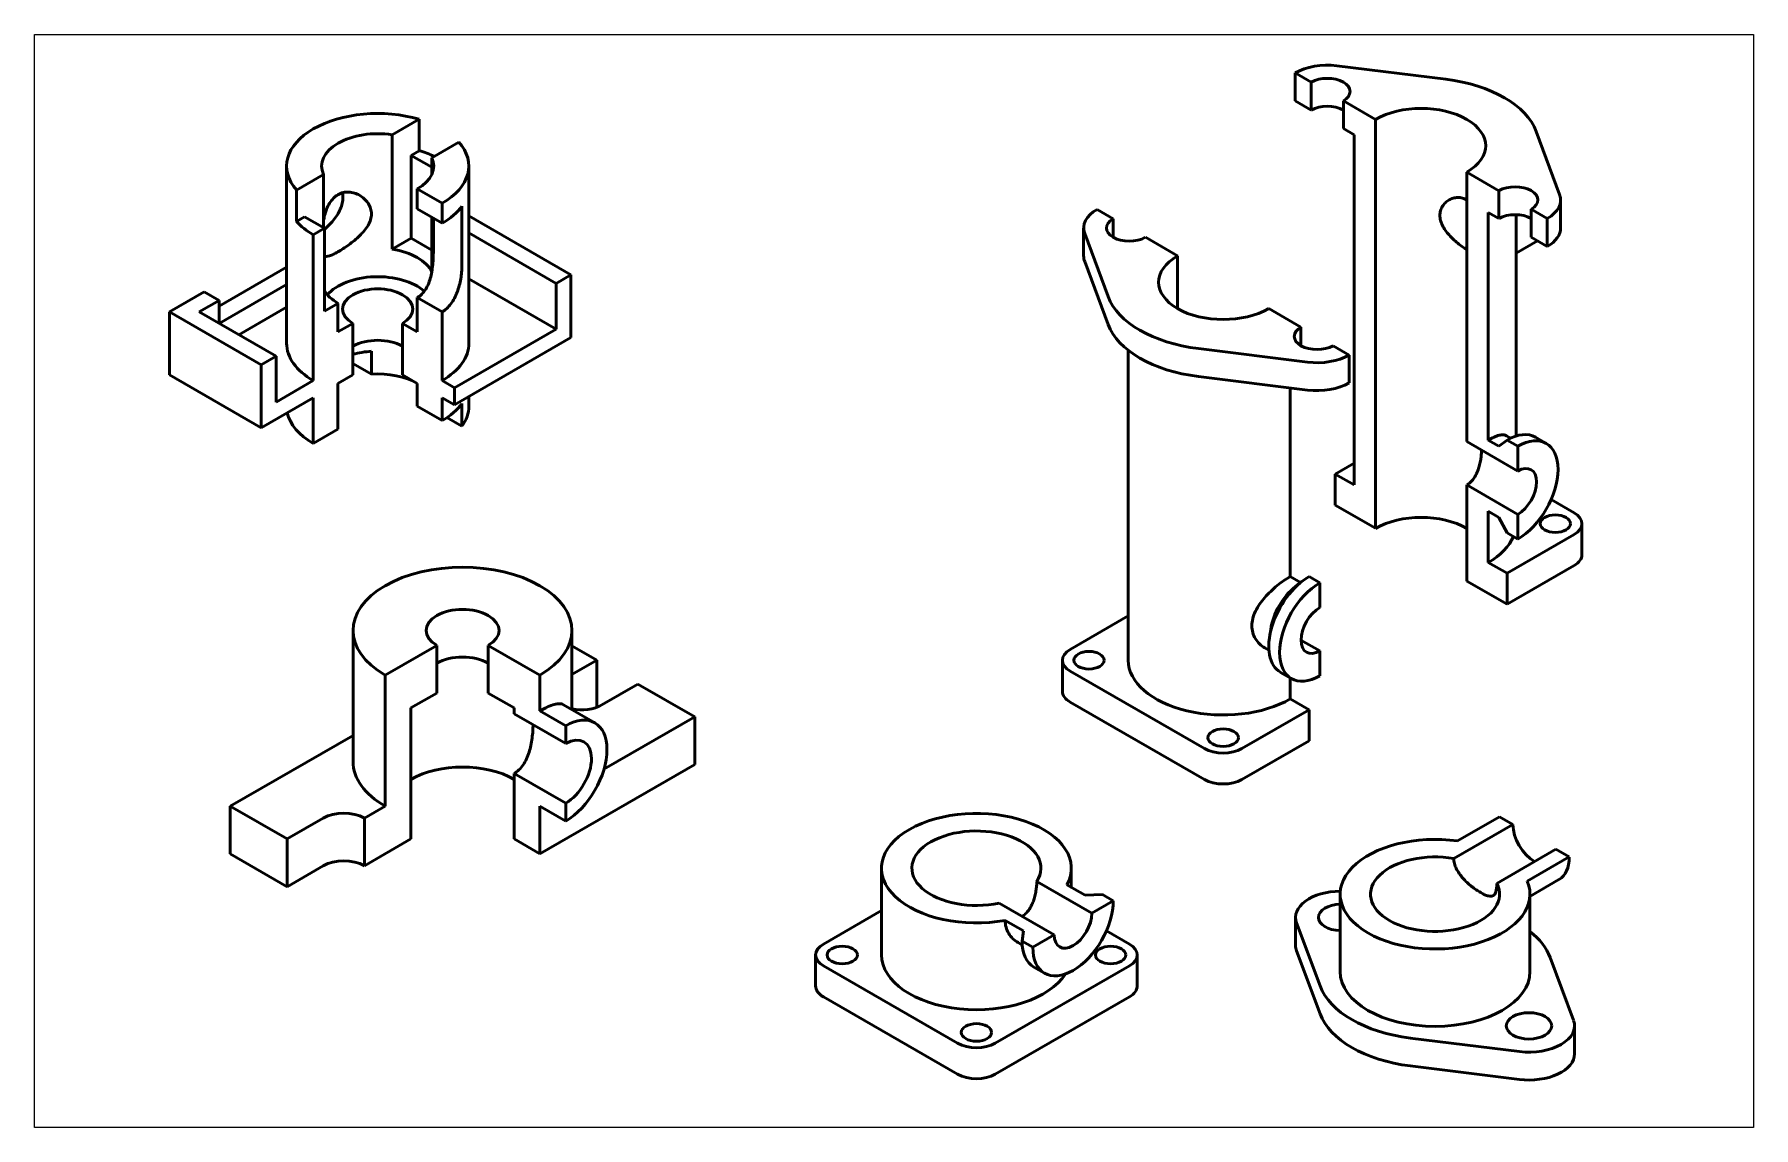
# Model space of a CAD drawing. Header units: millimetres. Extents: x -334 to 3025, y 133 to 867.
# Drawn here: x 1031.1 to 1266.7, y 189.8 to 339.6 of the extents above; entities that cross this region are included whole.
import ezdxf

# ---------------------------------------------------------------- set-up
doc = ezdxf.new("R2010")
doc.units = ezdxf.units.MM
doc.header["$LTSCALE"] = 0.8
for name, color, linetype, lineweight in [('答案剖面线', 1, 'Continuous', 25), ('答案粗实线', 1, 'Continuous', 50), ('答案细实线', 1, 'Continuous', 25)]:
    doc.layers.add(name, color=color, linetype=linetype, lineweight=lineweight)
pattern_1 = [(360, (733.6102, -471.153), (5e-14, 2), [])]
pattern_2 = [(1e-12, (-353.3593, 615.8166), (-5e-14, 2), [])]

msp = doc.modelspace()

# ---------------------------------------------------------------- hatches: boundary and pattern name
at = {"layer": '答案剖面线', "extrusion": (-0.707107, -0.408248, 0.57735)}
h = msp.add_hatch(dxfattribs=at)
h.set_pattern_fill('ANSI31', color=256, scale=0.975, angle=90, style=0)
h.set_pattern_definition([(180, (366.4514, 673.6485), (1e-14, -3.09562), [])])
h.paths.add_polyline_path([(362.77, 677.33), (366.45, 673.65), (371.97, 679.16), (323.43, 727.7), (319.02, 723.29), (322.33, 719.98), (323.8, 721.45), (365.35, 679.9)])
h.paths.add_polyline_path([(314.61, 718.88), (312.4, 716.67), (315.71, 713.36), (317.92, 715.57)])
h.paths.add_polyline_path([(344.76, 749.03), (348.07, 745.72), (350.27, 747.92), (346.96, 751.23)])
h.paths.add_polyline_path([(335.93, 740.2), (367.92, 708.21), (374.91, 715.2), (371.97, 718.14), (370.5, 716.67), (370.68, 714.28), (369.21, 712.81), (342.18, 739.83), (343.65, 741.3), (340.35, 744.61)])
h.paths.add_polyline_path([(383, 707.11), (380.06, 710.05), (373.07, 703.06), (384.47, 691.67), (389.98, 697.18), (386.31, 700.86), (383.73, 698.28), (377.67, 704.35), (379.14, 705.82), (381.53, 705.64)])
h = msp.add_hatch(dxfattribs=at)
h.set_pattern_fill('ANSI31', color=256, scale=0.9, angle=90, style=0)
h.set_pattern_definition([(180, (291.842, 624.6706), (3e-14, -2.8575), [])])
h.paths.add_polyline_path([(291.84, 624.67), (295.24, 628.06), (292.52, 630.78), (294.22, 632.48), (292.18, 634.51), (290.48, 632.82), (282.34, 640.96), (278.94, 637.57), (283.02, 633.5), (280.98, 631.46), (287.09, 625.35), (289.13, 627.39)])
h.paths.add_polyline_path([(268.42, 648.09), (271.82, 651.48), (269.44, 653.86), (266.05, 650.47)])
at = {"layer": '答案剖面线', "extrusion": (0.707107, -0.408248, 0.57735)}
h = msp.add_hatch(dxfattribs=at)
h.set_pattern_fill('ANSI31', color=256, scale=0.9, style=0)
h.set_pattern_definition([(360, (778.5267, -440.2675), (1e-14, 2.8575), [])])
h.paths.add_polyline_path([(785.99, -432.8), (778.53, -440.27), (785.65, -447.4), (780.22, -452.83), (783.62, -456.22), (789.05, -450.79), (791.08, -452.83), (797.19, -446.72), (795.16, -444.68), (798.55, -441.29), (796.69, -439.42), (806.53, -429.58), (805, -428.05), (787.69, -445.36), (782.6, -440.27), (788.03, -434.84)])
h = msp.add_hatch(dxfattribs=at)
h.set_pattern_fill('_USER', color=256, scale=2, angle=45, style=0, pattern_type=0)
h.set_pattern_definition(pattern_1)
h.paths.add_polyline_path([(764.72, -459.84), (760.76, -455.87), (745.2, -471.43), (745.63, -471.86), (755.53, -461.96), (759.07, -465.5)])
at = {"layer": '答案剖面线', "extrusion": (0.707107, 0.408248, -0.57735)}
h = msp.add_hatch(dxfattribs=at)
h.set_pattern_fill('_USER', color=256, scale=2, angle=45, style=0, pattern_type=0)
h.set_pattern_definition(pattern_2)
h.paths.add_polyline_path([(-325.08, 629.96), (-329.04, 633.92), (-335.4, 627.56), (-334.97, 627.13), (-334.27, 627.84), (-330.73, 624.3)])
at = {"layer": '答案剖面线', "extrusion": (0.707107, -0.408248, 0.57735)}
h = msp.add_hatch(dxfattribs=at)
h.set_pattern_fill('_USER', color=256, scale=2, angle=45, style=0, pattern_type=0)
h.set_pattern_definition(pattern_1)
h.paths.add_polyline_path([(760.76, -455.87), (757.65, -452.77), (742.1, -468.32), (745.2, -471.43)])
at = {"layer": '答案剖面线', "extrusion": (0.707107, 0.408248, -0.57735)}
h = msp.add_hatch(dxfattribs=at)
h.set_pattern_fill('_USER', color=256, scale=2, angle=45, style=0, pattern_type=0)
h.set_pattern_definition(pattern_2)
edge = h.paths.add_edge_path()
edge.add_line((-329.04, 633.92), (-332.15, 637.03))
edge.add_line((-332.15, 637.03), (-336.39, 632.79))
edge.add_spline(control_points=[(-336.39, 632.79), (-336.39, 632.79), (-336.41, 632.73), (-336.47, 632.51), (-336.53, 632.34), (-336.67, 631.9), (-336.76, 631.63), (-336.99, 631.03), (-337.12, 630.69), (-337.26, 630.35)], knot_values=[61.702849, 61.702849, 61.702849, 61.702849, 63.242583, 63.242583, 64.782316, 64.782316, 66.322049, 66.322049, 67.861782, 67.861782, 67.861782, 67.861782], degree=3, periodic=0)
edge.add_line((-337.26, 630.35), (-341.58, 634.67))
edge.add_line((-341.58, 634.67), (-342.05, 634.2))
edge.add_line((-342.05, 634.2), (-335.4, 627.56))
edge.add_line((-335.4, 627.56), (-329.04, 633.92))
h = msp.add_hatch(dxfattribs=at)
h.set_pattern_fill('_USER', color=256, scale=2, angle=45, style=0, pattern_type=0)
h.set_pattern_definition(pattern_2)
edge = h.paths.add_edge_path(flags=17)
edge.add_spline(control_points=[(-337.26, 630.35), (-337.12, 630.69), (-336.99, 631.03), (-336.76, 631.63), (-336.67, 631.9), (-336.53, 632.34), (-336.47, 632.51), (-336.41, 632.73), (-336.39, 632.79), (-336.39, 632.79)], knot_values=[61.702849, 61.702849, 61.702849, 61.702849, 63.242583, 63.242583, 64.782316, 64.782316, 66.322049, 66.322049, 67.861782, 67.861782, 67.861782, 67.861782], degree=3, periodic=0)
edge.add_line((-336.39, 632.79), (-339.92, 636.32))
edge.add_line((-339.92, 636.32), (-341.58, 634.67))
edge.add_line((-341.58, 634.67), (-337.26, 630.35))
h = msp.add_hatch(dxfattribs=at)
h.set_pattern_fill('_USER', color=256, scale=2, angle=45, style=0, pattern_type=0)
h.set_pattern_definition(pattern_2)
h.paths.add_polyline_path([(-351.24, 625.01), (-347.7, 621.47), (-344.17, 617.94), (-342.05, 620.06), (-349.12, 627.13)])
at = {"layer": '答案剖面线', "extrusion": (0.707107, -0.408248, 0.57735)}
h = msp.add_hatch(dxfattribs=at)
h.set_pattern_fill('_USER', color=256, scale=2, angle=45, style=0, pattern_type=0)
h.set_pattern_definition(pattern_1)
h.paths.add_polyline_path([(733.61, -471.15), (739.97, -477.52), (745.63, -471.86), (739.27, -465.5)])
at = {"layer": '答案剖面线', "extrusion": (0.707107, 0.408248, -0.57735)}
h = msp.add_hatch(dxfattribs=at)
h.set_pattern_fill('_USER', color=256, scale=2, angle=45, style=0, pattern_type=0)
h.set_pattern_definition(pattern_2)
h.paths.add_polyline_path([(-344.17, 617.94), (-347.7, 621.47), (-353.36, 615.82), (-349.82, 612.28)])
at = {"layer": '答案剖面线', "extrusion": (-5.71487e-14, 0.816497, 0.57735)}
h = msp.add_hatch(dxfattribs=at)
h.set_pattern_fill('ANSI31', color=256, scale=0.975, angle=90, style=0)
h.set_pattern_definition([(360, (-1167.9283, -116), (4e-13, 3.09562), [])])
edge = h.paths.add_edge_path()
edge.add_line((-1167.93, -116), (-1170.87, -118.94))
edge.add_line((-1170.87, -118.94), (-1163.33, -126.48))
edge.add_ellipse((-1160.21, -134.75), major_axis=(0, 8.84), ratio=1, start_angle=69.3157, end_angle=380.6843, ccw=False)
edge.add_line((-1168.48, -131.63), (-1176.02, -124.09))
edge.add_line((-1176.02, -124.09), (-1178.96, -127.03))
edge.add_line((-1178.96, -127.03), (-1177.49, -128.5))
edge.add_line((-1177.49, -128.5), (-1175.1, -128.32))
edge.add_line((-1175.1, -128.32), (-1172.6, -130.82))
edge.add_arc((-1160.21, -134.75), 13, 162.3871, 467.6129)
edge.add_line((-1164.14, -122.36), (-1166.64, -119.86))
edge.add_line((-1166.64, -119.86), (-1166.46, -117.47))
edge.add_line((-1166.46, -117.47), (-1167.93, -116))
at = {"layer": '答案剖面线', "extrusion": (-7.23865e-14, -0.816497, -0.57735)}
h = msp.add_hatch(dxfattribs=at)
h.set_pattern_fill('ANSI31', color=256, scale=0.975, style=0)
h.set_pattern_definition([(180, (1241.423, -120.8258), (1e-13, -3.09563), [])])
edge = h.paths.add_edge_path()
edge.add_arc((1223.04, -112), 8.84, 343.0725, 646.9275)
edge.add_line((1225.61, -120.46), (1233.7, -128.55))
edge.add_line((1233.7, -128.55), (1231.86, -130.39))
edge.add_line((1231.86, -130.39), (1226.11, -124.63))
edge.add_ellipse((1223.04, -112), major_axis=(0, 13), ratio=1, start_angle=-103.6677, end_angle=193.6677, ccw=False)
edge.add_line((1235.67, -115.07), (1241.42, -120.83))
edge.add_line((1241.42, -120.83), (1239.58, -122.66))
edge.add_line((1239.58, -122.66), (1231.5, -114.58))

# ---------------------------------------------------------------- linework, layer by layer
at = {"layer": '答案粗实线', "extrusion": (2.77556e-17, 0.816497, 0.57735)}
for p, q in [((1209.58, 335.29, 20.95), (1224.52, 333.44, 23.57)), ((1206.06, 333.05, 24.13), (1203.86, 334.32, 22.33)), ((1203.86, 334.32, 22.33), (1203.86, 330.5, 19.63)), ((1206.06, 329.22, 21.43), (1206.06, 333.05, 24.13)), ((1203.86, 330.5, 19.63), (1206.06, 329.22, 21.43)), ((1214.89, 327.95, 31.33), (1210.48, 330.5, 27.73)), ((1210.48, 330.5, 27.73), (1210.48, 326.68, 25.03)), ((1214.89, 271.91, -8.29), (1214.89, 327.95, 31.33)), ((1210.48, 326.68, 25.03), (1211.95, 325.83, 26.23)), ((1211.95, 325.83, 26.23), (1211.95, 277.85, -7.69)), ((1236.9, 326.3, 33.67), (1240.11, 317.67, 45.88)), ((1227.39, 320.73, 41.54), (1227.39, 283.79, 15.42)), ((1231.8, 318.18, 45.14), (1227.39, 320.73, 41.54)), ((1231.8, 314.36, 42.44), (1231.8, 318.18, 45.14)), ((1236.21, 315.64, 48.75), (1236.21, 311.82, 46.05)), ((1238.42, 314.36, 50.55), (1236.21, 315.64, 48.75)), ((1240.25, 313.09, 44.24), (1240.25, 316.91, 46.95)), ((1176.73, 315.61, 24.62), (1178.94, 314.34, 26.42)), ((1178.94, 314.34, 26.42), (1178.94, 311.79, 24.62)), ((1230.33, 315.21, 41.24), (1231.8, 314.36, 42.44)), ((1230.33, 284.01, 19.18), (1230.33, 315.21, 41.24)), ((1234.14, 284.56, 8.31), (1234.14, 314.89, 29.76)), ((1238.42, 310.54, 47.85), (1238.42, 314.36, 50.55)), ((1174.9, 309.24, 25.52), (1174.9, 313.06, 28.22)), ((1178.25, 303.68, 41.49), (1175.04, 312.31, 29.29)), ((1183.35, 311.79, 30.02), (1187.76, 309.24, 33.62)), ((1237.09, 311.31, 15.97), (1234.14, 309.61, 18.38)), ((1236.21, 311.82, 46.05), (1238.42, 310.54, 47.85)), ((1187.76, 309.24, 33.62), (1187.76, 302.02, 28.52)), ((1175.04, 308.48, 26.59), (1178.25, 299.86, 38.79)), ((1200.26, 302.02, 43.83), (1204.67, 299.48, 47.44)), ((1204.67, 299.48, 47.44), (1204.67, 296.93, 45.63)), ((1209.09, 296.93, 51.04), (1211.29, 295.65, 52.84)), ((1181.01, 253.83, 2.1), (1181.01, 296.31, 32.14)), ((1205.57, 294.68, 54.22), (1190.63, 296.53, 51.6)), ((1211.29, 295.65, 52.84), (1211.29, 291.83, 50.14)), ((1190.63, 292.71, 48.9), (1205.57, 290.86, 51.52)), ((1203.2, 291.15, 39.75), (1203.2, 265.3, 21.47)), ((1227.39, 283.79, 15.42), (1234.38, 279.76, 21.13)), ((1231.8, 283.16, 20.38), (1230.33, 284.01, 19.18)), ((1232.91, 284.01, 22.33), (1231.8, 283.16, 20.38)), ((1232.82, 284.59, 15.31), (1233.39, 284.26, 15.78)), ((1234.38, 283.16, 23.53), (1232.91, 284.01, 22.33)), ((1234.38, 279.76, 21.13), (1234.38, 283.16, 23.53)), ((1236.81, 284.39, 17.82), (1238.28, 283.54, 19.03)), ((1209.37, 279.34, -9.8), (1211.95, 280.82, -11.9)), ((1209.37, 279.34, -9.8), (1209.37, 275.09, -12.8)), ((1211.95, 277.85, -7.69), (1209.37, 279.34, -9.8)), ((1227.39, 277.85, 11.22), (1227.39, 264.69, 1.91)), ((1234.38, 273.82, 16.92), (1227.39, 277.85, 11.22)), ((1238.94, 275.85, -4.87), (1242.1, 274.03, -2.29)), ((1209.37, 275.09, -12.8), (1214.89, 271.91, -8.29)), ((1230.33, 274.24, 12.27), (1231.8, 273.39, 13.47)), ((1230.33, 267.24, 7.32), (1230.33, 274.24, 12.27)), ((1231.8, 273.39, 13.47), (1232.91, 271.27, 13.32)), ((1234.38, 270.42, 14.52), (1234.38, 273.82, 16.92)), ((1232.91, 271.27, 13.32), (1234.38, 270.42, 14.52)), ((1242.1, 271.06, 1.91), (1232.91, 265.75, 9.42)), ((1243.16, 268.3, -3.19), (1243.16, 272.54, -0.19)), ((1232.91, 265.75, 9.42), (1230.33, 267.24, 7.32)), ((1232.91, 261.5, 6.42), (1242.1, 266.81, -1.09)), ((1203.2, 265.3, 21.47), (1204.61, 264.48, 22.62)), ((1203.9, 263.92, 23.24), (1204.76, 264.6, 25.37)), ((1205.78, 265.3, 24.62), (1207.25, 264.45, 25.82)), ((1207.25, 264.45, 25.82), (1207.25, 261.05, 23.42)), ((1227.39, 264.69, 1.91), (1232.91, 261.5, 6.42)), ((1232.91, 261.5, 6.42), (1232.91, 265.75, 9.42)), ((1173.05, 255.32), (1181.01, 259.91, -6.5)), ((1200.52, 258.06, 23.24), (1200.36, 256.97, 25.37)), ((1199.71, 255.52, 17.61), (1200.28, 255.19, 18.07)), ((1204.67, 256.59, 17.11), (1207.25, 255.11, 19.21)), ((1207.25, 255.11, 19.21), (1207.25, 251.71, 16.81)), ((1171.99, 249.59, -0.9), (1171.99, 253.83, 2.1)), ((1191.44, 241.73, 19.21), (1173.05, 252.35, 4.2)), ((1201.88, 252.17, 20.11), (1203.35, 251.32, 21.32)), ((1203.2, 251.41, 11.64), (1203.2, 248.53, 9.61)), ((1173.05, 248.1, 1.2), (1191.44, 237.49, 16.21)), ((1203.2, 248.53, 9.61), (1205.78, 247.04, 11.71)), ((1205.78, 247.04, 11.71), (1196.58, 241.73, 19.21)), ((1205.78, 247.04, 11.71), (1205.78, 242.79, 8.71)), ((1196.58, 237.49, 16.21), (1205.78, 242.79, 8.71)), ((1225.61, 226.66, 12.74), (1233.7, 231.33, 6.14)), ((1231.86, 232.39, 4.63), (1226.11, 229.07, 9.33)), ((1233.7, 231.33, 6.14), (1231.86, 232.39, 4.63)), ((1239.58, 227.93, 10.94), (1231.5, 223.26, 17.54)), ((1235.67, 223.55, 17.14), (1241.42, 226.87, 12.44)), ((1241.42, 226.87, 12.44), (1239.58, 227.93, 10.94)), ((1147.21, 213.44, -14.11), (1147.21, 225.33, -5.7)), ((1173.21, 222.71, -7.56), (1173.21, 225.33, -5.7)), ((1240.02, 223.77, 8.54), (1236.04, 221.47, 11.79)), ((1168.48, 223.53, -3.15), (1176.02, 219.17, 3)), ((1175.1, 221.62, -0.45), (1172.6, 223.06, -2.49)), ((1177.49, 221.72, -0.6), (1175.1, 221.62, -0.45)), ((1178.96, 220.87, 0.6), (1177.49, 221.72, -0.6)), ((1210.04, 221.77, 19.65), (1210.04, 211.16, 12.14)), ((1236.04, 221.77, 19.65), (1236.04, 211.16, 12.14)), ((1139.25, 214.93, -16.21), (1147.21, 219.52, -22.71)), ((1170.87, 216.2, 7.21), (1163.33, 220.56, 1.05)), ((1176.02, 219.17, 3), (1178.96, 220.87, 0.6)), ((1164.14, 218.18, 4.41), (1166.64, 216.73, 6.45)), ((1166.64, 216.73, 6.45), (1166.46, 215.35, 8.41)), ((1178.01, 216.75, -18.79), (1181.17, 214.93, -16.21)), ((1203.93, 218.59, 1.63), (1203.93, 214.77, -1.07)), ((1207.28, 209.21, 14.9), (1204.07, 217.83, 2.7)), ((1165.91, 215.13, 1.39), (1166.48, 214.8, 1.86)), ((1166.46, 215.35, 8.41), (1167.93, 214.5, 9.61)), ((1167.93, 214.5, 9.61), (1170.87, 216.2, 7.21)), ((1138.18, 209.2, -17.11), (1138.18, 213.44, -14.11)), ((1182.23, 209.2, -17.11), (1182.23, 213.44, -14.11)), ((1204.07, 214.01), (1207.28, 205.38, 12.2)), ((1238.8, 213.11, 9.38), (1242.01, 204.49, 21.58)), ((1157.63, 201.34, 3), (1139.25, 211.96, -12.01)), ((1181.17, 211.96, -12.01), (1162.78, 201.34, 3)), ((1168.07, 211.78, 3.9), (1169.54, 210.93, 5.1)), ((1139.25, 207.71, -15.01), (1157.63, 197.1)), ((1162.78, 197.1), (1181.17, 207.71, -15.01)), ((1242.15, 203.73, 22.65), (1242.15, 199.91, 19.95)), ((1234.6, 200.21, 27.63), (1219.65, 202.06, 25.01)), ((1219.65, 198.24, 22.31), (1234.6, 196.39, 24.93))]:
    msp.add_line(p, q, dxfattribs=at)
at = {"layer": '答案粗实线', "extrusion": (-2.77556e-17, 0.816497, 0.57735)}
for p, q in [((1080.16, 325.83, 10.02), (1083.86, 327.97, 7)), ((1083.86, 327.97, 7), (1083.86, 323.66, 3.95)), ((1080.16, 310.16, -1.07), (1080.16, 325.83, 10.02)), ((1082.76, 323.02, 4.85), (1083.86, 323.66, 3.95)), ((1082.76, 311.66, -3.19), (1082.76, 323.02, 4.85)), ((1085.59, 321.38, 7.17), (1082.76, 323.02, 4.85)), ((1089.29, 324.83, 11.43), (1085.59, 322.7, 14.45)), ((1085.59, 322.7, 14.45), (1085.59, 320.4, 12.83)), ((1065.7, 297.25, -1.11), (1065.7, 321.55, 16.07)), ((1067.06, 318.27, 20.71), (1070.76, 320.4, 17.7)), ((1070.76, 313.1, 12.53), (1070.76, 320.4, 17.7)), ((1090.66, 297.25, -1.11), (1090.66, 321.55, 16.07)), ((1067.06, 313.96, 17.66), (1067.06, 318.27, 20.71)), ((1083.61, 318.42, 20.51), (1083.61, 315.67, 18.57)), ((1087, 316.46, 23.28), (1083.61, 318.42, 20.51)), ((1083.61, 315.67, 18.57), (1087, 313.71, 21.34)), ((1087, 313.71, 21.34), (1087, 316.46, 23.28)), ((1089.72, 316.06, 18.01), (1089.72, 307.83, 12.19)), ((1067.06, 313.96, 17.66), (1068.16, 314.59, 16.77)), ((1068.16, 314.59, 16.77), (1070.88, 313.03, 18.98)), ((1085.59, 314.52, 8.67), (1085.59, 307.08, 3.41)), ((1085.81, 314.4, 12.05), (1085.81, 310.09, 9)), ((1104.65, 306.66, -1.11), (1090.66, 314.74, -12.53)), ((1070.88, 313.03, 18.98), (1069.35, 312.15, 20.23)), ((1069.35, 312.15, 20.23), (1069.35, 292.16, 6.1)), ((1070.88, 301.66, 10.95), (1070.88, 313.03, 18.98)), ((1080.16, 310.16, -1.07), (1082.76, 311.66, -3.19)), ((1082.76, 311.66, -3.19), (1085.59, 310.02, -0.87)), ((1090.66, 312.39, -9.21), (1102.61, 305.48, 0.55)), ((1056.45, 302.35, -1.66), (1065.7, 307.68, -9.21)), ((1102.61, 305.48, 0.55), (1104.65, 306.66, -1.11)), ((1104.65, 306.66, -1.11), (1104.65, 298.04, -7.21)), ((1054.42, 304.31, 2.22), (1049.66, 301.56, 6.1)), ((1056.45, 303.13, 3.88), (1054.42, 304.31, 2.22)), ((1065.7, 305.33, -5.88), (1056.45, 300, 1.66)), ((1090.66, 306.12, -13.64), (1102.61, 299.21, -3.88)), ((1102.61, 305.48, 0.55), (1102.61, 299.21, -3.88)), ((1049.66, 301.56, 6.1), (1049.66, 292.94)), ((1049.66, 301.56, 6.1), (1062.22, 294.31, 16.35)), ((1053.74, 301.56, 6.1), (1056.45, 303.13, 3.88)), ((1064.26, 295.49, 14.69), (1053.74, 301.56, 6.1)), ((1056.45, 300, 1.66), (1056.45, 303.13, 3.88)), ((1059.17, 298.43, -2.77), (1065.7, 302.2, -8.1)), ((1072.74, 302.74, 9.42), (1070.88, 301.66, 10.95)), ((1072.74, 298.82, 6.65), (1072.74, 302.74, 9.42)), ((1083.61, 303.52, 9.98), (1083.61, 298.82, 6.65)), ((1087, 301.56, 12.75), (1083.61, 303.52, 9.98)), ((1087, 292.16, 6.1), (1087, 301.56, 12.75)), ((1074.78, 300, 4.99), (1072.74, 298.82, 6.65)), ((1074.78, 292.94), (1074.78, 300, 4.99)), ((1081.57, 300, 4.99), (1081.57, 292.94)), ((1083.61, 298.82, 6.65), (1081.57, 300, 4.99)), ((1102.61, 299.21, -3.88), (1088.7, 291.18, 7.48)), ((1104.65, 298.04, -7.21), (1088.7, 288.83, 5.82)), ((1064.26, 295.49, 14.69), (1062.22, 294.31, 16.35)), ((1064.26, 289.22, 10.25), (1064.26, 295.49, 14.69)), ((1077.33, 293.04, -13.44), (1074.78, 294.51, -15.52)), ((1077.33, 293.04, -13.44), (1077.33, 296.17, -11.22)), ((1062.22, 285.69, 10.25), (1049.66, 292.94)), ((1062.22, 294.31, 16.35), (1062.22, 285.69, 10.25)), ((1069.35, 292.16, 6.1), (1064.26, 289.22, 10.25)), ((1072.74, 291.77, 1.66), (1074.78, 292.94)), ((1081.57, 292.94), (1083.61, 291.77, 1.66)), ((1088.7, 291.18, 7.48), (1087, 292.16, 6.1)), ((1062.22, 285.69, 10.25), (1069.35, 289.81, 4.43)), ((1069.35, 289.81, 4.43), (1069.35, 283.54)), ((1072.74, 285.49, -2.77), (1072.74, 291.77, 1.66)), ((1083.61, 291.77, 1.66), (1083.61, 288.63, -0.55)), ((1087, 289.81, 4.43), (1088.7, 288.83, 5.82)), ((1087, 286.67, 2.22), (1087, 289.81, 4.43)), ((1088.7, 288.83, 5.82), (1088.7, 291.18, 7.48)), ((1090.66, 288.63, -7.21), (1090.66, 289.96, -6.27)), ((1083.61, 288.63, -0.55), (1087, 286.67, 2.22)), ((1089.72, 289.02, -1.11), (1089.72, 285.89, -3.33)), ((1069.35, 283.54), (1072.74, 285.49, -2.77)), ((1089.72, 285.89, -3.33), (1087.65, 287.08, -5.01)), ((1074.8, 239.95, -4.04), (1074.8, 257.91, 8.66)), ((1104.8, 247.06, 0.99), (1104.8, 257.91, 8.66)), ((1086.26, 255.87, 11.55), (1079.19, 251.79, 17.32)), ((1086.26, 249.34, 6.93), (1086.26, 255.87, 11.55)), ((1093.33, 255.87, 11.55), (1093.33, 249.34, 6.93)), ((1100.4, 251.79, 17.32), (1093.33, 255.87, 11.55)), ((1104.8, 255.79, -26.44), (1108.18, 253.83, -23.67)), ((1104.8, 251.88, -20.91), (1108.18, 253.83, -23.67)), ((1108.18, 253.83, -23.67), (1108.18, 247.38, -28.23)), ((1079.19, 251.79, 17.32), (1079.19, 233.83, 4.62)), ((1100.4, 246.89, 13.86), (1100.4, 251.79, 17.32)), ((1113.84, 250.56, -19.05), (1108.89, 247.71, -15.01)), ((1113.84, 250.56, -19.05), (1121.62, 246.07, -12.7)), ((1082.73, 247.3, 9.81), (1086.26, 249.34, 6.93)), ((1093.33, 249.34, 6.93), (1096.87, 247.3, 9.81)), ((1107.94, 245.25, 12.12), (1103.62, 247.74, 8.6)), ((1082.73, 229.34, -2.89), (1082.73, 247.3, 9.81)), ((1096.87, 247.3, 9.81), (1096.87, 246.48, 9.24)), ((1096.87, 246.48, 9.24), (1103.94, 242.4, 15.01)), ((1103.94, 244.85, 16.74), (1100.4, 246.89, 13.86)), ((1121.62, 246.07, -12.7), (1109.18, 238.9, -2.55)), ((1121.62, 239.54, -17.32), (1121.62, 246.07, -12.7)), ((1057.98, 233.83, 4.62), (1074.8, 243.54, -9.11)), ((1103.94, 242.4, 15.01), (1103.94, 244.85, 16.74)), ((1096.87, 238.32, 3.46), (1096.87, 229.34, -2.89)), ((1103.94, 234.23, 9.24), (1096.87, 238.32, 3.46)), ((1100.4, 227.29), (1121.62, 239.54, -17.32)), ((1065.76, 229.34, 10.97), (1057.98, 233.83, 4.62)), ((1057.98, 227.29), (1057.98, 233.83, 4.62)), ((1079.19, 233.83, 4.62), (1076.36, 232.19, 6.93)), ((1100.4, 227.29), (1100.4, 233.83, 4.62)), ((1100.4, 233.83, 4.62), (1103.94, 231.79, 7.51)), ((1103.94, 231.79, 7.51), (1103.94, 234.23, 9.24)), ((1070.71, 232.19, 6.93), (1065.76, 229.34, 10.97)), ((1076.36, 232.19, 6.93), (1076.36, 225.66, 2.31)), ((1065.76, 222.8, 6.35), (1065.76, 229.34, 10.97)), ((1076.36, 225.66, 2.31), (1082.73, 229.34, -2.89)), ((1096.87, 229.34, -2.89), (1100.4, 227.29)), ((1057.98, 227.29), (1065.76, 222.8, 6.35)), ((1065.76, 222.8, 6.35), (1070.71, 225.66, 2.31))]:
    msp.add_line(p, q, dxfattribs=at)
at = {"layer": '答案粗实线', "extrusion": (-2.77556e-17, -0.816497, -0.57735)}
for centre in [(1239.52, -157.51, -222.42), (1175.63, -144.83, -208.47), (1194.01, -126.45, -208.47), (1141.82, -134.75, -166.13), (1178.59, -134.75, -166.13), (1160.21, -116.37, -166.13)]:
    msp.add_circle(centre, 2.08, dxfattribs=at)
at = {"layer": '答案粗实线', "extrusion": (-1.14348e-16, -0.816497, -0.57735)}
msp.add_circle((1235.91, -99.13, -179.42), 3.12, dxfattribs=at)
at = {"layer": '答案粗实线', "extrusion": (-2.77556e-17, -0.816497, -0.57735)}
for centre, radius, start, end in [((1208.27, -170.38, -285.86), 6.24, 225, 282.1217), ((1208.27, -170.38, -285.86), 3.12, 225, 45), ((1221.14, -157.51, -285.86), 16.12, 282.1217, 347.8783), ((1221.14, -157.51, -285.86), 8.84, 225, 45), ((1234.01, -144.64, -285.86), 3.12, 225, 45), ((1234.01, -144.64, -285.86), 6.24, 347.8783, 45), ((1181.14, -157.7, -271.91), 6.24, 167.8783, 225), ((1181.14, -157.7, -271.91), 3.12, 45, 225), ((1194.01, -144.83, -271.91), 8.84, 45, 225), ((1194.01, -144.83, -271.91), 16.12, 102.1217, 167.8783), ((1206.88, -131.97, -271.91), 3.12, 45, 225), ((1206.88, -131.97, -271.91), 6.24, 45, 102.1217), ((1239.52, -157.51, -222.42), 3.64, 315, 45), ((1221.14, -157.51, -222.42), 13, 13.6677, 45), ((1175.63, -144.83, -208.47), 3.64, 135, 225), ((1194.01, -144.83, -208.47), 13, 45, 180), ((1194.01, -126.45, -208.47), 3.64, 45, 135), ((1160.21, -134.75, -180.69), 8.84, 69.3157, 20.6843), ((1141.82, -134.75, -166.13), 3.64, 135, 225), ((1178.59, -134.75, -166.13), 3.64, 315, 45), ((1160.21, -134.75, -166.13), 13, 20.371, 180), ((1160.21, -116.37, -166.13), 3.64, 45, 135)]:
    msp.add_arc(centre, radius, start, end, dxfattribs=at)
at = {"layer": '答案粗实线', "extrusion": (-2.77556e-17, 0.816497, 0.57735)}
for centre, radius, start, end in [((-1078.18, -172.52, 271.83), 12.48, 242.9202, 27.0798), ((-1078.18, -172.52, 271.83), 12.48, 135, 207.0798), ((-1078.18, -172.52, 268.47), 12.48, 135, 157.6199), ((-1078.18, -172.52, 247.83), 4.8, 135, 45), ((-1078.18, -172.52, 242.07), 12.48, 0, 45), ((-1078.18, -172.52, 242.07), 12.48, 135, 180), ((-1078.18, -172.52, 235.35), 7.68, 276.3178, 296.2278), ((-1078.18, -172.52, 231.51), 7.68, 225, 276.3178), ((-1078.18, -172.52, 235.35), 12.48, 135, 157.6199), ((-1089.8, -141.84, 207.59), 5, 225, 315), ((-1089.8, -141.84, 193.59), 15, 0, 45), ((-1089.8, -141.84, 185.59), 10, 225, 315), ((-1073.53, -125.57, 193.59), 4, 225, 315), ((-1073.53, -125.57, 185.59), 4, 225, 315)]:
    msp.add_arc(centre, radius, start, end, dxfattribs=at)
at = {"layer": '答案粗实线', "extrusion": (2.77556e-17, 0.816497, 0.57735)}
for centre, radius, start, end in [((-1208.27, -170.38, 281.18), 3.12, 225, 315), ((-1234.01, -144.64, 281.18), 3.12, 225, 315), ((-1234.01, -144.64, 281.18), 6.24, 135, 180), ((-1181.14, -157.7, 267.23), 6.24, 360, 12.1217), ((-1194.01, -144.83, 267.23), 16.12, 12.1217, 77.8783), ((-1206.88, -131.97, 267.23), 6.24, 77.8783, 135), ((-1221.14, -157.51, 217.22), 8.84, 225, 315), ((-1239.52, -157.51, 217.22), 3.64, 135, 180), ((-1175.63, -144.83, 203.27), 3.64, 360, 45), ((-1194.01, -126.45, 203.27), 3.64, 45, 135), ((-1160.21, -134.75, 180.69), 13, 162.3871, 107.6129), ((-1223.04, -112, 192.42), 13, 256.3323, 193.6677), ((-1210.17, -124.87, 174.74), 6.24, 0, 12.1217), ((-1141.82, -134.75, 160.93), 3.64, 360, 45), ((-1178.59, -134.75, 160.93), 3.64, 135, 180), ((-1223.04, -112, 174.74), 16.12, 12.1217, 77.8783), ((-1235.91, -99.13, 174.74), 6.24, 77.8783, 180), ((-1160.21, -116.37, 160.93), 3.64, 45, 135)]:
    msp.add_arc(centre, radius, start, end, dxfattribs=at)
at = {"layer": '答案粗实线', "extrusion": (2.77556e-17, -0.816497, -0.57735)}
for centre, radius, start, end in [((1078.18, -172.52, -271.83), 7.68, 165, 285), ((1078.18, -172.52, -271.83), 7.68, 345, 45), ((1078.18, -172.52, -266.55), 12.48, 297.0798, 308.3742), ((1078.18, -172.52, -266.55), 12.48, 135, 152.9202), ((1078.18, -172.52, -247.83), 7.68, 206.2278, 326.4204), ((1078.18, -172.52, -252.63), 7.68, 135, 161.8372), ((1078.18, -172.52, -239.19), 4.8, 225, 315), ((1078.18, -172.52, -231.51), 12.48, 135, 172.9799), ((1078.18, -172.52, -231.51), 12.48, 0, 22.3801), ((1089.8, -141.84, -215.59), 15, 135, 45), ((1089.8, -141.84, -215.59), 5, 135, 45), ((1106.06, -158.1, -193.59), 4, 45, 108.413)]:
    msp.add_arc(centre, radius, start, end, dxfattribs=at)
at = {"layer": '答案粗实线', "extrusion": (3.41774e-16, -0.816497, -0.57735)}
msp.add_arc((1078.18, -172.52, -252.63), 7.68, 285, 344.7953, dxfattribs=at)
at = {"layer": '答案粗实线', "extrusion": (0.707107, -0.408248, 0.57735)}
for centre, radius, start, end in [((856.89, -521.75, 768.74), 7.8, 0, 45), ((856.89, -521.75, 770.82), 7.8, 225, 45), ((827.13, -511.72, 758.52), 7.8, 45, 180), ((827.13, -511.72, 756.96), 5.98, 55.5842, 124.4158), ((827.13, -511.72, 760.6), 7.8, 45, 225), ((758.36, -473.27, 690.31), 8, 225, 45), ((775.25, -519.71, 743.83), 7.8, 135, 315), ((775.25, -519.71, 741.75), 7.8, 135, 180)]:
    msp.add_arc(centre, radius, start, end, dxfattribs=at)
at = {"layer": '答案粗实线', "extrusion": (-0.707107, 0.408248, -0.57735)}
for centre, radius, start, end in [((-856.89, -521.75, -770.82), 3.64, 135, 315), ((-827.13, -511.72, -760.6), 3.64, 315, 135), ((-758.36, -473.27, -690.31), 5, 135, 315), ((-775.25, -519.71, -743.83), 3.64, 225, 45)]:
    msp.add_arc(centre, radius, start, end, dxfattribs=at)
at = {"layer": '答案粗实线', "extrusion": (-0.707107, -0.408248, 0.57735)}
msp.add_arc((419.46, 691.58, -963.26), 4.16, 225, 315, dxfattribs=at)
at = {"layer": '答案粗实线', "extrusion": (-1.14348e-16, -0.816497, -0.57735)}
for centre, radius, start, end in [((1223.04, -112, -192.42), 8.84, 343.0725, 286.9275), ((1210.17, -124.87, -179.42), 6.24, 167.8783, 268.9853), ((1210.17, -124.87, -179.42), 3.12, 92.4001, 267.5999), ((1223.04, -112, -179.42), 16.12, 323.7507, 347.8783), ((1223.04, -112, -179.42), 13, 0, 180), ((1223.04, -112, -179.42), 16.12, 102.1217, 167.8783), ((1235.91, -99.13, -179.42), 6.24, 347.8783, 102.1217)]:
    msp.add_arc(centre, radius, start, end, dxfattribs=at)
at = {"layer": '答案粗实线', "extrusion": (0.707107, 0.408248, -0.57735)}
msp.add_arc((-419.46, 691.58, 963.26), 6.76, 135, 180, dxfattribs=at)
at = {"layer": '答案粗实线'}
for points, knots in [([(1077.33, 314.98, 2.08), (1077.33, 315.24, 2.26), (1077.29, 315.5, 2.45), (1077.13, 316, 2.83), (1077.01, 316.24, 3.02), (1076.72, 316.69, 3.4), (1076.54, 316.9, 3.59), (1076.14, 317.26, 3.97), (1075.92, 317.42, 4.15), (1075.48, 317.67, 4.52), (1075.25, 317.78, 4.71), (1074.74, 317.93, 5.09), (1074.48, 317.98, 5.29), (1073.96, 318, 5.69), (1073.7, 317.98, 5.89), (1073.2, 317.86, 6.28), (1072.96, 317.76, 6.47), (1072.74, 317.63, 6.65)], [0, 0, 0, 0, 0.97864, 0.97864, 1.957279, 1.957279, 2.935919, 2.935919, 3.914559, 3.914559, 4.885465, 4.885465, 5.856371, 5.856371, 6.827277, 6.827277, 7.798182, 7.798182, 7.798182, 7.798182]), ([(1072.74, 317.63, 6.65), (1072.52, 317.51, 6.83), (1072.31, 317.34, 7.01), (1071.92, 316.95, 7.34), (1071.75, 316.72, 7.5), (1071.43, 316.22, 7.78), (1071.3, 315.94, 7.91), (1071.07, 315.37, 8.11), (1070.98, 315.07, 8.2), (1070.85, 314.55, 8.3), (1070.8, 314.32, 8.33), (1070.76, 314.08, 8.35)], [7.798182, 7.798182, 7.798182, 7.798182, 8.769088, 8.769088, 9.739994, 9.739994, 10.7109, 10.7109, 11.681806, 11.681806, 12.416625, 12.416625, 12.416625, 12.416625]), ([(1070.88, 312.86, -2.47), (1071.07, 313.03, -2.52), (1071.27, 313.21, -2.56), (1071.68, 313.63, -2.59), (1071.89, 313.86, -2.57), (1072.27, 314.33, -2.5), (1072.46, 314.58, -2.45), (1072.79, 315.1, -2.28), (1072.94, 315.37, -2.17), (1073.18, 315.91, -1.92), (1073.27, 316.19, -1.77), (1073.39, 316.73, -1.46), (1073.42, 316.99, -1.28), (1073.42, 317.24, -1.11), (1073.42, 317.46, -0.95), (1073.4, 317.68, -0.79), (1073.35, 317.89, -0.61)], [24.92922, 24.92922, 24.92922, 24.92922, 25.715128, 25.715128, 26.667178, 26.667178, 27.620042, 27.620042, 28.572907, 28.572907, 29.525771, 29.525771, 30.478635, 30.478635, 30.478635, 31.316183, 31.316183, 31.316183, 31.316183]), ([(1223.71, 314.79, 19.33), (1223.71, 315.01, 19.48), (1223.74, 315.22, 19.64), (1223.86, 315.64, 19.99), (1223.94, 315.85, 20.16), (1224.17, 316.22, 20.52), (1224.3, 316.39, 20.7), (1224.61, 316.68, 21.07), (1224.78, 316.81, 21.24), (1225.13, 317.01, 21.59), (1225.32, 317.1, 21.77), (1225.73, 317.21, 22.14), (1225.94, 317.24, 22.32), (1226.37, 317.25, 22.68), (1226.58, 317.22, 22.86), (1227, 317.1, 23.21), (1227.2, 317.02, 23.38), (1227.39, 316.91, 23.53)], [0, 0, 0, 0, 0.767584, 0.767584, 1.535167, 1.535167, 2.302751, 2.302751, 3.070334, 3.070334, 3.836328, 3.836328, 4.602322, 4.602322, 5.368315, 5.368315, 6.134309, 6.134309, 6.134309, 6.134309]), ([(1072.74, 309.79, 1.11), (1072.96, 309.92, 0.93), (1073.2, 310.07, 0.77), (1073.7, 310.4, 0.53), (1073.96, 310.58, 0.44), (1074.48, 310.96, 0.33), (1074.74, 311.16, 0.3), (1075.25, 311.58, 0.32), (1075.48, 311.79, 0.36), (1075.92, 312.22, 0.48), (1076.14, 312.45, 0.56), (1076.54, 312.92, 0.78), (1076.72, 313.17, 0.91), (1077.01, 313.68, 1.21), (1077.13, 313.94, 1.37), (1077.29, 314.47, 1.72), (1077.33, 314.73, 1.9), (1077.33, 314.98, 2.08)], [23.394547, 23.394547, 23.394547, 23.394547, 24.365453, 24.365453, 25.336359, 25.336359, 26.307265, 26.307265, 27.278171, 27.278171, 28.256811, 28.256811, 29.23545, 29.23545, 30.21409, 30.21409, 31.19273, 31.19273, 31.19273, 31.19273]), ([(1227.39, 310.12, 18.73), (1227.2, 310.23, 18.57), (1227, 310.35, 18.44), (1226.58, 310.64, 18.21), (1226.37, 310.8, 18.13), (1225.94, 311.15, 18.01), (1225.73, 311.33, 17.98), (1225.32, 311.71, 17.97), (1225.13, 311.91, 17.98), (1224.78, 312.31, 18.06), (1224.61, 312.52, 18.12), (1224.3, 312.96, 18.28), (1224.17, 313.18, 18.38), (1223.94, 313.65, 18.61), (1223.86, 313.88, 18.74), (1223.74, 314.34, 19.02), (1223.71, 314.57, 19.17), (1223.71, 314.79, 19.33)], [18.402927, 18.402927, 18.402927, 18.402927, 19.168921, 19.168921, 19.934915, 19.934915, 20.700908, 20.700908, 21.466902, 21.466902, 22.234486, 22.234486, 23.002069, 23.002069, 23.769653, 23.769653, 24.537237, 24.537237, 24.537237, 24.537237]), ([(1070.88, 309.25, 4.44), (1070.89, 309.24, 4.41), (1070.89, 309.24, 4.37), (1070.98, 309.19, 4.04), (1071.07, 309.17, 3.73), (1071.3, 309.17, 3.12), (1071.43, 309.2, 2.82), (1071.75, 309.3, 2.25), (1071.92, 309.37, 1.98), (1072.31, 309.55, 1.5), (1072.52, 309.67, 1.29), (1072.74, 309.79, 1.11)], [19.396114, 19.396114, 19.396114, 19.396114, 19.510924, 19.510924, 20.48183, 20.48183, 21.452735, 21.452735, 22.423641, 22.423641, 23.394547, 23.394547, 23.394547, 23.394547]), ([(1085.81, 310.09, 9), (1085.81, 309.83, 8.82), (1085.8, 309.55, 8.67), (1085.78, 308.95, 8.44), (1085.77, 308.63, 8.36), (1085.72, 307.98, 8.26), (1085.68, 307.64, 8.25), (1085.58, 306.99, 8.27), (1085.52, 306.68, 8.31), (1085.37, 306.08, 8.43), (1085.28, 305.78, 8.51), (1085.05, 305.21, 8.72), (1084.92, 304.93, 8.85), (1084.6, 304.43, 9.13), (1084.43, 304.2, 9.28), (1084.04, 303.81, 9.62), (1083.83, 303.65, 9.8), (1083.61, 303.52, 9.98)], [0, 0, 0, 0, 0.97864, 0.97864, 1.957279, 1.957279, 2.935919, 2.935919, 3.914559, 3.914559, 4.885465, 4.885465, 5.856371, 5.856371, 6.827277, 6.827277, 7.798182, 7.798182, 7.798182, 7.798182]), ([(1089.72, 307.83, 12.19), (1089.72, 307.59, 12.02), (1089.7, 307.31, 11.86), (1089.65, 306.73, 11.6), (1089.61, 306.43, 11.5), (1089.5, 305.81, 11.35), (1089.44, 305.49, 11.31), (1089.27, 304.87, 11.28), (1089.17, 304.57, 11.29), (1088.96, 304.01, 11.36), (1088.83, 303.72, 11.42), (1088.55, 303.17, 11.59), (1088.39, 302.91, 11.69), (1088.03, 302.44, 11.94), (1087.84, 302.22, 12.09), (1087.43, 301.84, 12.4), (1087.22, 301.69, 12.57), (1087, 301.56, 12.75)], [0, 0, 0, 0, 0.952864, 0.952864, 1.905728, 1.905728, 2.858592, 2.858592, 3.811457, 3.811457, 4.763507, 4.763507, 5.715558, 5.715558, 6.667608, 6.667608, 7.619659, 7.619659, 7.619659, 7.619659]), ([(1230.33, 284.01, 19.18), (1230.6, 284.16, 18.96), (1230.87, 284.3, 18.7), (1231.37, 284.52, 18.12), (1231.6, 284.6, 17.8), (1232.03, 284.71, 17.12), (1232.22, 284.73, 16.76), (1232.56, 284.7, 16.04), (1232.7, 284.66, 15.67), (1232.82, 284.59, 15.31)], [26.431048, 26.431048, 26.431048, 26.431048, 27.531311, 27.531311, 28.631573, 28.631573, 29.731836, 29.731836, 30.832099, 30.832099, 30.832099, 30.832099]), ([(1229.41, 282.63, 10.77), (1229.41, 282.44, 10.63), (1229.4, 282.23, 10.51), (1229.36, 281.79, 10.32), (1229.34, 281.56, 10.24), (1229.26, 281.08, 10.14), (1229.21, 280.84, 10.11), (1229.09, 280.37, 10.09), (1229.02, 280.14, 10.1), (1228.86, 279.71, 10.16), (1228.77, 279.49, 10.2), (1228.55, 279.08, 10.33), (1228.43, 278.88, 10.41), (1228.17, 278.51, 10.6), (1228.02, 278.35, 10.72), (1227.72, 278.06, 10.96), (1227.55, 277.94, 11.09), (1227.39, 277.85, 11.22)], [0, 0, 0, 0, 0.668307, 0.668307, 1.336614, 1.336614, 2.00492, 2.00492, 2.673227, 2.673227, 3.340767, 3.340767, 4.008307, 4.008307, 4.675847, 4.675847, 5.343386, 5.343386, 5.343386, 5.343386]), ([(1199.71, 255.52, 17.61), (1199.46, 255.67, 17.86), (1199.22, 255.85, 18.12), (1198.79, 256.27, 18.64), (1198.59, 256.51, 18.9), (1198.27, 257.05, 19.42), (1198.15, 257.34, 19.67), (1197.98, 257.94, 20.17), (1197.94, 258.26, 20.4), (1197.94, 258.88, 20.85), (1197.98, 259.21, 21.06), (1198.15, 259.87, 21.47), (1198.27, 260.21, 21.65), (1198.59, 260.88, 21.98), (1198.79, 261.21, 22.13), (1199.22, 261.84, 22.35), (1199.46, 262.14, 22.44), (1199.96, 262.71, 22.54), (1200.24, 263, 22.56), (1200.82, 263.55, 22.54), (1201.12, 263.81, 22.5), (1201.74, 264.31, 22.33), (1202.04, 264.54, 22.2), (1202.64, 264.96, 21.88), (1202.93, 265.14, 21.69), (1203.2, 265.3, 21.47)], [13.2114, 13.2114, 13.2114, 13.2114, 14.313725, 14.313725, 15.416049, 15.416049, 16.518374, 16.518374, 17.620699, 17.620699, 18.723023, 18.723023, 19.825348, 19.825348, 20.927673, 20.927673, 22.029997, 22.029997, 23.13026, 23.13026, 24.230523, 24.230523, 25.330785, 25.330785, 26.431048, 26.431048, 26.431048, 26.431048]), ([(1100.4, 246.89, 13.86), (1100.77, 247.1, 13.56), (1101.12, 247.29, 13.21), (1101.78, 247.59, 12.43), (1102.09, 247.7, 11.99), (1102.64, 247.85, 11.07), (1102.88, 247.89, 10.58), (1103.3, 247.87, 9.58), (1103.48, 247.82, 9.08), (1103.62, 247.74, 8.6)], [61.702849, 61.702849, 61.702849, 61.702849, 63.242583, 63.242583, 64.782316, 64.782316, 66.322049, 66.322049, 67.861782, 67.861782, 67.861782, 67.861782]), ([(1096.87, 238.32, 3.46), (1097.1, 238.45, 3.28), (1097.32, 238.61, 3.1), (1097.73, 239.01, 2.76), (1097.93, 239.24, 2.6), (1098.27, 239.75, 2.33), (1098.43, 240.03, 2.21), (1098.7, 240.62, 2.02), (1098.82, 240.92, 1.94), (1099.01, 241.52, 1.85), (1099.09, 241.84, 1.82), (1099.23, 242.5, 1.83), (1099.29, 242.84, 1.86), (1099.38, 243.5, 1.99), (1099.41, 243.82, 2.08), (1099.45, 244.44, 2.34), (1099.46, 244.73, 2.51), (1099.46, 244.99, 2.69)], [7.687811, 7.687811, 7.687811, 7.687811, 8.647476, 8.647476, 9.607141, 9.607141, 10.566805, 10.566805, 11.52647, 11.52647, 12.488758, 12.488758, 13.451046, 13.451046, 14.413334, 14.413334, 15.375622, 15.375622, 15.375622, 15.375622]), ([(1231.5, 223.26, 17.54), (1231.5, 223.04, 17.39), (1231.49, 222.84, 17.21), (1231.45, 222.46, 16.8), (1231.42, 222.29, 16.58), (1231.34, 222.01, 16.1), (1231.29, 221.88, 15.85), (1231.17, 221.69, 15.34), (1231.1, 221.62, 15.08), (1230.93, 221.53, 14.59), (1230.83, 221.5, 14.33), (1230.6, 221.48, 13.82), (1230.47, 221.5, 13.57), (1230.17, 221.57, 13.1), (1230.01, 221.63, 12.88), (1229.66, 221.78, 12.47), (1229.48, 221.88, 12.29), (1229.1, 222.1, 11.99), (1228.9, 222.22, 11.85), (1228.48, 222.51, 11.63), (1228.27, 222.67, 11.54), (1227.84, 223.02, 11.43), (1227.62, 223.2, 11.39), (1227.22, 223.58, 11.38), (1227.03, 223.78, 11.4), (1226.68, 224.17, 11.47), (1226.51, 224.39, 11.53), (1226.2, 224.82, 11.69), (1226.07, 225.05, 11.79), (1225.84, 225.51, 12.02), (1225.76, 225.75, 12.15), (1225.64, 226.21, 12.44), (1225.61, 226.44, 12.59), (1225.61, 226.66, 12.74)], [0, 0, 0, 0, 0.767584, 0.767584, 1.535167, 1.535167, 2.302751, 2.302751, 3.070334, 3.070334, 3.836328, 3.836328, 4.602322, 4.602322, 5.368315, 5.368315, 6.134309, 6.134309, 6.900303, 6.900303, 7.666296, 7.666296, 8.43229, 8.43229, 9.198284, 9.198284, 9.965867, 9.965867, 10.733451, 10.733451, 11.501035, 11.501035, 12.268618, 12.268618, 12.268618, 12.268618]), ([(1168.48, 223.53, -3.15), (1168.48, 223.34, -3.29), (1168.47, 223.13, -3.41), (1168.43, 222.69, -3.6), (1168.4, 222.46, -3.68), (1168.33, 221.98, -3.79), (1168.28, 221.74, -3.82), (1168.16, 221.27, -3.83), (1168.09, 221.04, -3.82), (1167.93, 220.61, -3.77), (1167.84, 220.39, -3.72), (1167.62, 219.98, -3.59), (1167.5, 219.78, -3.51), (1167.24, 219.41, -3.32), (1167.09, 219.25, -3.21), (1166.78, 218.96, -2.97), (1166.62, 218.84, -2.84), (1166.46, 218.75, -2.7)], [0, 0, 0, 0, 0.668307, 0.668307, 1.336614, 1.336614, 2.00492, 2.00492, 2.673227, 2.673227, 3.340767, 3.340767, 4.008307, 4.008307, 4.675847, 4.675847, 5.343386, 5.343386, 5.343386, 5.343386]), ([(1165.91, 215.13, 1.39), (1165.66, 215.28, 1.64), (1165.42, 215.46, 1.9), (1164.98, 215.88, 2.43), (1164.79, 216.12, 2.69), (1164.47, 216.66, 3.21), (1164.34, 216.95, 3.46), (1164.18, 217.55, 3.95), (1164.14, 217.87, 4.19), (1164.14, 218.18, 4.41)], [13.2114, 13.2114, 13.2114, 13.2114, 14.313725, 14.313725, 15.416049, 15.416049, 16.518374, 16.518374, 17.620699, 17.620699, 17.620699, 17.620699])]:
    msp.add_open_spline(points, degree=3, knots=knots, dxfattribs=at)
at = {"layer": '答案细实线'}
for p, q in [((1031.15, 339.6), (1266.68, 339.6)), ((1031.15, 189.78), (1031.15, 339.6)), ((1266.68, 339.6), (1266.68, 189.78)), ((1266.68, 189.78), (1031.15, 189.78))]:
    msp.add_line(p, q, dxfattribs=at)

doc.saveas('drawing.dxf')
